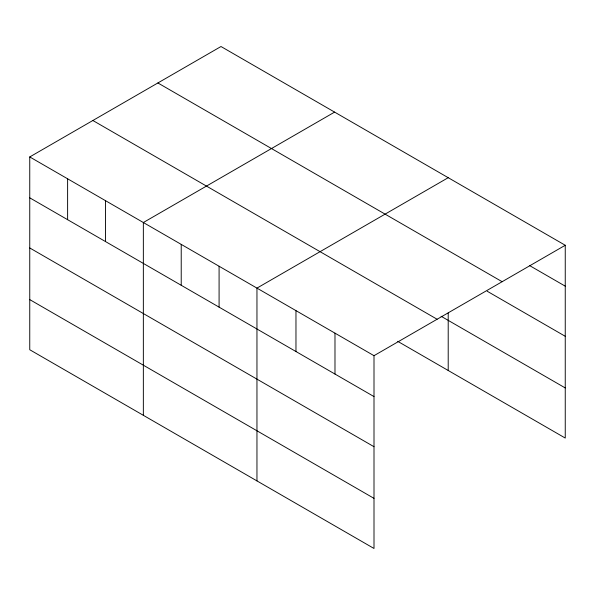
<?xml version="1.0" encoding="UTF-8"?>
<svg xmlns="http://www.w3.org/2000/svg" width="595" height="595" viewBox="0 0 595 595"><rect width="100%" height="100%" fill="white"/><g stroke="black" fill="none" stroke-linecap="round" stroke-linejoin="round"><path stroke-width="0.89" d="M29.75 156.939L374.002 355.684L374.002 548.478L29.75 349.734L29.75 156.939L220.998 46.522L565.25 245.266L565.25 438.061L397.713 341.337M334.606 112.105L143.35 222.523L143.35 415.317M448.206 177.697L256.958 288.114L256.958 480.909M374.002 355.684L565.25 245.266M529.424 265.482L565.25 286.165M157.891 82.958L502.135 281.71M487.223 291.245L565.25 336.294M441.103 316.265L565.25 387.94M92.865 120.495L437.109 319.247M29.75 197.83L374.002 396.582M29.75 247.959L374.002 446.711M29.75 299.605L374.002 498.357M448.206 312.985L448.206 370.492M334.985 333.163L334.985 374.054M295.968 310.635L295.968 351.533M219.086 266.248L219.086 307.146M181.222 244.389L181.222 285.28M105.486 200.664L105.486 241.555M67.614 178.798L67.614 219.696"/></g></svg>
